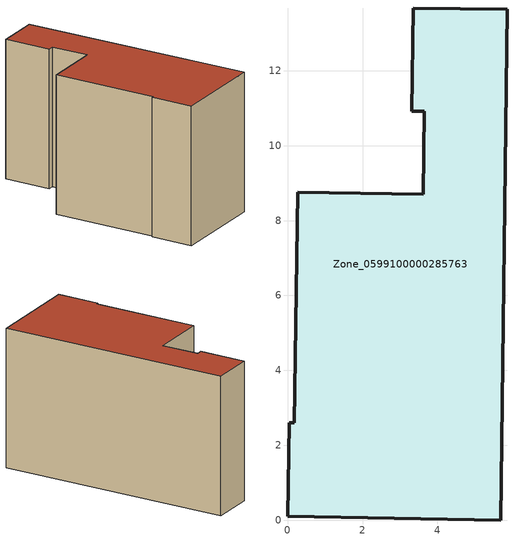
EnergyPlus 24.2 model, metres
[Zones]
Zone_0599100000285763
 floor ground (C_G): 5.69,0 0,0.1 0.04,2.6 0.17,2.6 0.27,8.76 3.62,8.7 3.65,10.92 3.31,10.92 3.36,13.68 5.87,13.64 z0
 wall outside (C_F): 0.17,2.6 0.04,2.6 0,0.1 5.69,0 5.87,13.64 3.36,13.68 3.31,10.92 3.65,10.92 3.62,8.7 0.27,8.76 0.17,2.6 z0:8.27
 roof outside (C_R): 3.65,10.92 3.62,8.7 0.27,8.76 0.17,2.6 0.04,2.6 0,0.1 5.69,0 5.87,13.64 3.36,13.68 3.31,10.92 z8.27
[BUILDING]
Pand.0599100000285763: North Axis=0; Terrain=City; Loads Convergence Tolerance Value=0.04; Temperature Convergence Tolerance Value=0.4; Solar Distribution=FullExterior; Maximum Number of Warmup Days=25; Minimum Number of Warmup Days=1
[Site:Location]
Rotterdam.The.Hague.AP_ZH_NLD Design_Conditions: Latitude=51.96; Longitude=4.45; Time Zone=1; Elevation=-4.5
[SITE:GROUNDTEMPERATURE:BUILDINGSURFACE]
18, 18, 18, 18, 18, 18, 18, 18, 18, 18, 18, 18
[MATERIAL] Thermal Absorptance=0.9; Solar Absorptance=0.7; Visible Absorptance=0.7
Name | Roughness | Thickness | Conductivity | Density | Specific Heat
G.TI.1975-1991 | MediumSmooth | 0.15 | 0.288461 | 540 | 1210
F.TI.1975-1991 | Rough | 0.3 | 0.230769 | 1920 | 840
R.TI.1975-1991 | MediumRough | 0.2 | 0.153846 | 1500 | 1000
[CONSTRUCTION]
C_G: G.TI.1975-1991
C_F: F.TI.1975-1991
C_R: R.TI.1975-1991
[ZONE]
Zone_0599100000285763: Type=1; Multiplier=1; Ceiling Height=Autocalculate; Volume=Autocalculate; Floor Area=autocalculate; Part of Total Floor Area=Yes
[ZONEINFILTRATION:DESIGNFLOWRATE]
Infil_Zone_0599100000285763: Zone or ZoneList or Space or SpaceList=Zone_0599100000285763; Schedule=AlwaysOn; Design Flow Rate Calculation Method=Flow/Area; Flow Rate per Floor Area=0.003; Constant Term Coefficient=1; Temperature Term Coefficient=0; Velocity Term Coefficient=0; Velocity Squared Term Coefficient=0
[HVACTEMPLATE:ZONE:IDEALLOADSAIRSYSTEM]
Zone_0599100000285763: Maximum Heating Supply Air Temperature=50; Minimum Cooling Supply Air Temperature=13; Maximum Heating Supply Air Humidity Ratio=0.0156; Minimum Cooling Supply Air Humidity Ratio=0.0077; Heating Limit=NoLimit; Cooling Limit=NoLimit; Dehumidification Control Type=ConstantSensibleHeatRatio; Cooling Sensible Heat Ratio=0.7; Dehumidification Setpoint=60; Humidification Control Type=None; Humidification Setpoint=30; Outdoor Air Method=None; Outdoor Air Flow Rate per Person=0.00944; Outdoor Air Flow Rate per Zone Floor Area=0; Outdoor Air Flow Rate per Zone=0; Demand Controlled Ventilation Type=None; Outdoor Air Economizer Type=NoEconomizer; Heat Recovery Type=None; Sensible Heat Recovery Effectiveness=0.7; Latent Heat Recovery Effectiveness=0.65
[ZONECONTROL:THERMOSTAT]
ThermostatControl_Zone_0599100000285763: Zone or ZoneList=Zone_0599100000285763; Control Type Schedule=DualSetpointControlType; Control 1=Thermostat_Zone_0599100000285763; Temperature Difference Between Cutout And Setpoint=0
[THERMOSTATSETPOINT:DUALSETPOINT]
Thermostat_Zone_0599100000285763: Heating Setpoint Temperature Schedule=HeatingSetpoint_Zone_0599100000285763; Cooling Setpoint Temperature Schedule=CoolingSetpoint_Zone_0599100000285763
[SCHEDULE:COMPACT]
HeatingSetpoint_Zone_0599100000285763: Through: 12/31, For: AllDays, Until: 24:00, 21
CoolingSetpoint_Zone_0599100000285763: Through: 12/31, For: AllDays, Until: 24:00, 24
DualSetpointControlType: Through: 12/31, For: AllDays, Until: 24:00, 4
AlwaysOn: Through: 12/31, For: AllDays, Until: 24:00, 1
